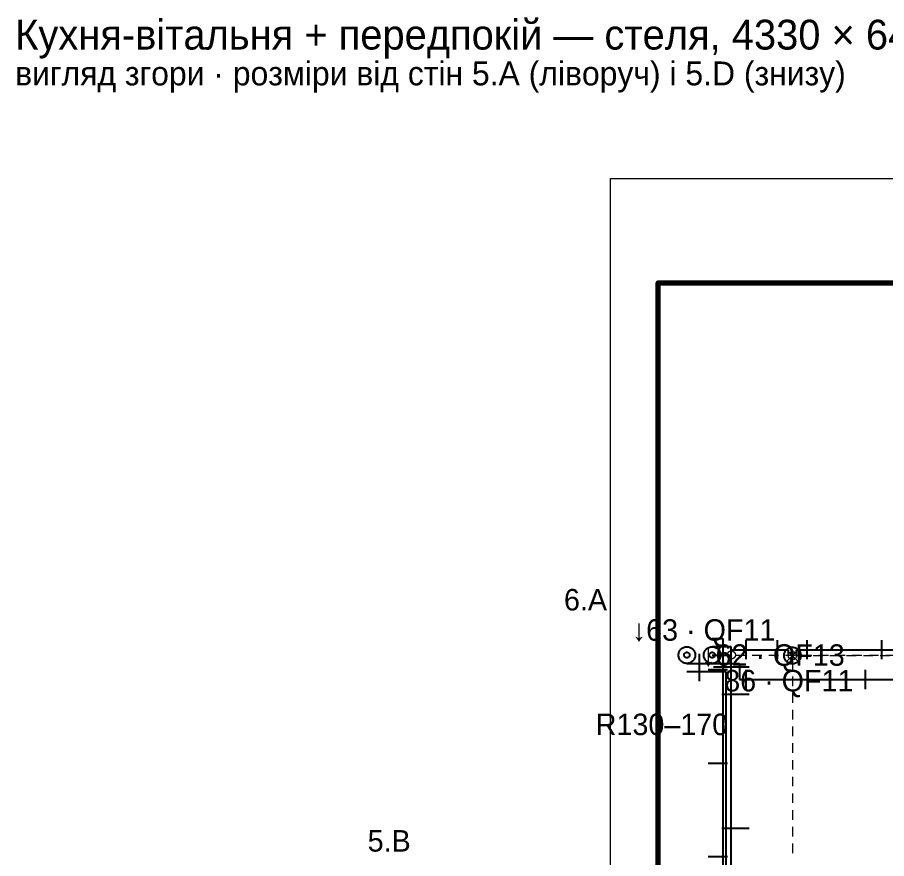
# Paper-space layout '07 Розгортки' of a CAD drawing. Header units: millimetres. Extents: x 0 to 841, y 0 to 594.
# Drawn here: x 633.8 to 706.6, y 282.4 to 352.9 of the extents above; entities that cross this region are included whole.
import ezdxf
from ezdxf.enums import TextEntityAlignment as Align

# ---------------------------------------------------------------- set-up
doc = ezdxf.new("R2010")
doc.units = ezdxf.units.MM
doc.linetypes.add('E_CABLE_DASH', pattern=[360, 240, -120])
for name, color, linetype in [('E-ELEV', 7, 'Continuous'), ('M-FIX', 7, 'Continuous'), ('W-CABLE-LIGHT', 1, 'E_CABLE_DASH'), ('W-CABLE-SOCKET', 1, 'E_CABLE_DASH')]:
    doc.layers.add(name, color=color, linetype=linetype)
doc.styles.add('PLEX_LIGHT', font='IBMPlexSans-Light.ttf')

psp = doc.layouts.new('07 Розгортки')

# ---------------------------------------------------------------- linework, layer by layer
at = {"layer": 'E-ELEV', "lineweight": 13, "true_color": 0xd9d3c8}
for p, q in [((693.971, 299.436), (694.771, 299.436)), ((695.371, 299.436), (696.171, 299.436)), ((696.771, 299.436), (697.571, 299.436)), ((698.171, 299.436), (698.971, 299.436)), ((698.746, 299.036), (698.746, 298.236)), ((698.746, 299.036), (698.746, 298.236)), ((699.096, 299.386), (699.896, 299.386)), ((699.571, 299.436), (700.371, 299.436)), ((700.496, 299.386), (701.296, 299.386)), ((700.971, 299.436), (701.771, 299.436)), ((701.896, 299.386), (702.696, 299.386)), ((702.371, 299.436), (703.171, 299.436)), ((703.296, 299.386), (704.096, 299.386)), ((703.771, 299.436), (704.571, 299.436)), ((704.696, 299.386), (705.496, 299.386)), ((705.171, 299.436), (705.971, 299.436)), ((706.096, 299.386), (706.896, 299.386)), ((706.571, 299.436), (707.371, 299.436)), ((698.746, 297.636), (698.746, 296.836)), ((698.746, 297.636), (698.746, 296.836)), ((698.746, 296.236), (698.746, 295.436)), ((698.746, 296.236), (698.746, 295.436)), ((698.746, 294.836), (698.746, 294.036)), ((698.746, 294.836), (698.746, 294.036)), ((698.746, 293.436), (698.746, 292.636)), ((698.746, 293.436), (698.746, 292.636)), ((698.746, 292.036), (698.746, 291.236)), ((698.746, 292.036), (698.746, 291.236)), ((698.746, 290.636), (698.746, 289.836)), ((698.746, 290.636), (698.746, 289.836)), ((698.746, 289.236), (698.746, 288.436)), ((698.746, 289.236), (698.746, 288.436)), ((698.746, 287.836), (698.746, 287.036)), ((698.746, 287.836), (698.746, 287.036)), ((698.746, 286.436), (698.746, 285.636)), ((698.746, 286.436), (698.746, 285.636)), ((698.746, 285.036), (698.746, 284.236)), ((698.746, 285.036), (698.746, 284.236)), ((698.746, 283.636), (698.746, 282.836)), ((698.746, 283.636), (698.746, 282.836))]:
    psp.add_line(p, q, dxfattribs=at)
psp.add_lwpolyline([(638.371, 159.886), (638.371, 281.761), (683.496, 281.761), (683.496, 339.386), (759.371, 339.386), (759.371, 222.661), (690.371, 222.661), (690.371, 159.886), (638.371, 159.886)], close=True, dxfattribs=at)
at = {"layer": 'E-ELEV', "lineweight": 70, "true_color": 0x29251f}
psp.add_lwpolyline([(642.371, 168.636), (642.371, 277.511), (687.496, 277.511), (687.496, 330.636), (750.621, 330.636), (750.621, 226.661), (686.371, 226.661), (686.371, 168.636)], close=True, dxfattribs=at)
at = {"layer": 'E-ELEV', "lineweight": 13, "true_color": 0x9a9288}
for centre in [(693.621, 299.436), (698.746, 299.386), (698.746, 299.386), (698.746, 299.386)]:
    psp.add_circle(centre, 0.35, dxfattribs=at)
at = {"layer": 'M-FIX', "lineweight": 25, "true_color": 0x29251f}
for p, q in [((694.871, 299.086), (694.871, 300.686)), ((697.496, 299.086), (697.496, 300.686)), ((699.996, 299.086), (699.996, 300.686)), ((706.246, 299.086), (706.246, 300.686)), ((690.957, 297.236), (690.957, 299.536)), ((693.296, 298.186), (691.696, 298.186)), ((695.121, 298.411), (692.121, 298.411)), ((694.871, 296.586), (694.871, 298.186)), ((704.871, 296.586), (704.871, 298.186)), ((695.121, 296.136), (692.821, 296.136)), ((693.296, 290.348), (691.696, 290.348)), ((695.121, 284.886), (692.821, 284.886)), ((693.296, 282.511), (691.696, 282.511))]:
    psp.add_line(p, q, dxfattribs=at)
at = {"layer": 'W-CABLE-LIGHT', "lineweight": 13, "true_color": 0x9c755f}
for p, q in [((698.256, 298.896), (699.236, 299.876)), ((698.256, 299.876), (699.236, 298.896))]:
    psp.add_line(p, q, dxfattribs=at)
at = {"layer": 'W-CABLE-LIGHT', "lineweight": 25, "true_color": 0x9c755f}
for points in [[(692.018, 300.836), (692.921, 300.836), (692.921, 267.386), (746.121, 267.386), (746.121, 268.136), (746.1, 268.136)], [(681.85, 226.436), (681.471, 226.436), (681.471, 273.086), (693.621, 273.086), (693.621, 300.136), (692.018, 300.136)], [(692.018, 299.436), (693.621, 299.436), (693.621, 299.886), (698.396, 299.886), (698.396, 299.386)], [(699.096, 299.386), (699.096, 299.886), (707.496, 299.886), (707.496, 299.386)]]:
    psp.add_lwpolyline(points, dxfattribs=at)
for centre, radius in [((692.018, 299.436), 0.7), ((692.018, 299.436), 0.233), ((698.746, 299.386), 0.7)]:
    psp.add_circle(centre, radius, dxfattribs=at)
at = {"layer": 'W-CABLE-SOCKET', "lineweight": 25, "true_color": 0x3f6fb5}
for points in [[(689.896, 298.736), (694.321, 298.736), (694.321, 297.386), (745.771, 297.386), (745.771, 297.461), (748.221, 297.461)], [(645.371, 177.052), (658.441, 177.052), (658.441, 270.961), (693.196, 270.961), (693.196, 298.036), (689.896, 298.036)]]:
    psp.add_lwpolyline(points, dxfattribs=at)
for radius in [0.7, 0.233]:
    psp.add_circle((689.896, 299.436), radius, dxfattribs=at)

# ---------------------------------------------------------------- texts
at = {"layer": 'E-ELEV', "true_color": 0x29251f, "style": 'PLEX_LIGHT'}
for s, height, p in [('Кухня-вітальня + передпокій — стеля, 4330 × 6480 мм, М 1:40', 2.5, (633.571, 351.436)), ('вигляд згори · розміри від стін 5.A (ліворуч) і 5.D (знизу)', 2, (633.571, 348.186))]:
    psp.add_text(s, height=height, dxfattribs=at).set_placement(p, align=Align.MIDDLE_LEFT)
at = {"layer": 'E-ELEV', "true_color": 0x9a9288, "style": 'PLEX_LIGHT'}
for s, p in [('6.A', (681.396, 304.073)), ('5.B', (664.934, 283.861))]:
    psp.add_text(s, height=1.8, dxfattribs=at).set_placement(p, align=Align.MIDDLE_CENTER)
at = {"layer": 'M-FIX', "true_color": 0x29251f, "style": 'PLEX_LIGHT'}
psp.add_text('R130–170', height=1.8, dxfattribs=at).set_placement((687.809, 293.623), align=Align.MIDDLE_CENTER)
at = {"layer": 'W-CABLE-LIGHT', "true_color": 0x29251f, "style": 'PLEX_LIGHT'}
for s, p in [('↓63 · QF11', (685.279, 301.536)), ('86 · QF11', (693.028, 297.286))]:
    psp.add_text(s, height=1.8, dxfattribs=at).set_placement(p, align=Align.MIDDLE_LEFT)
at = {"layer": 'W-CABLE-SOCKET', "true_color": 0x29251f, "style": 'PLEX_LIGHT'}
psp.add_text('↓62 · QF13', height=1.8, dxfattribs=at).set_placement((691.096, 299.436), align=Align.MIDDLE_LEFT)

doc.saveas('drawing.dxf')
